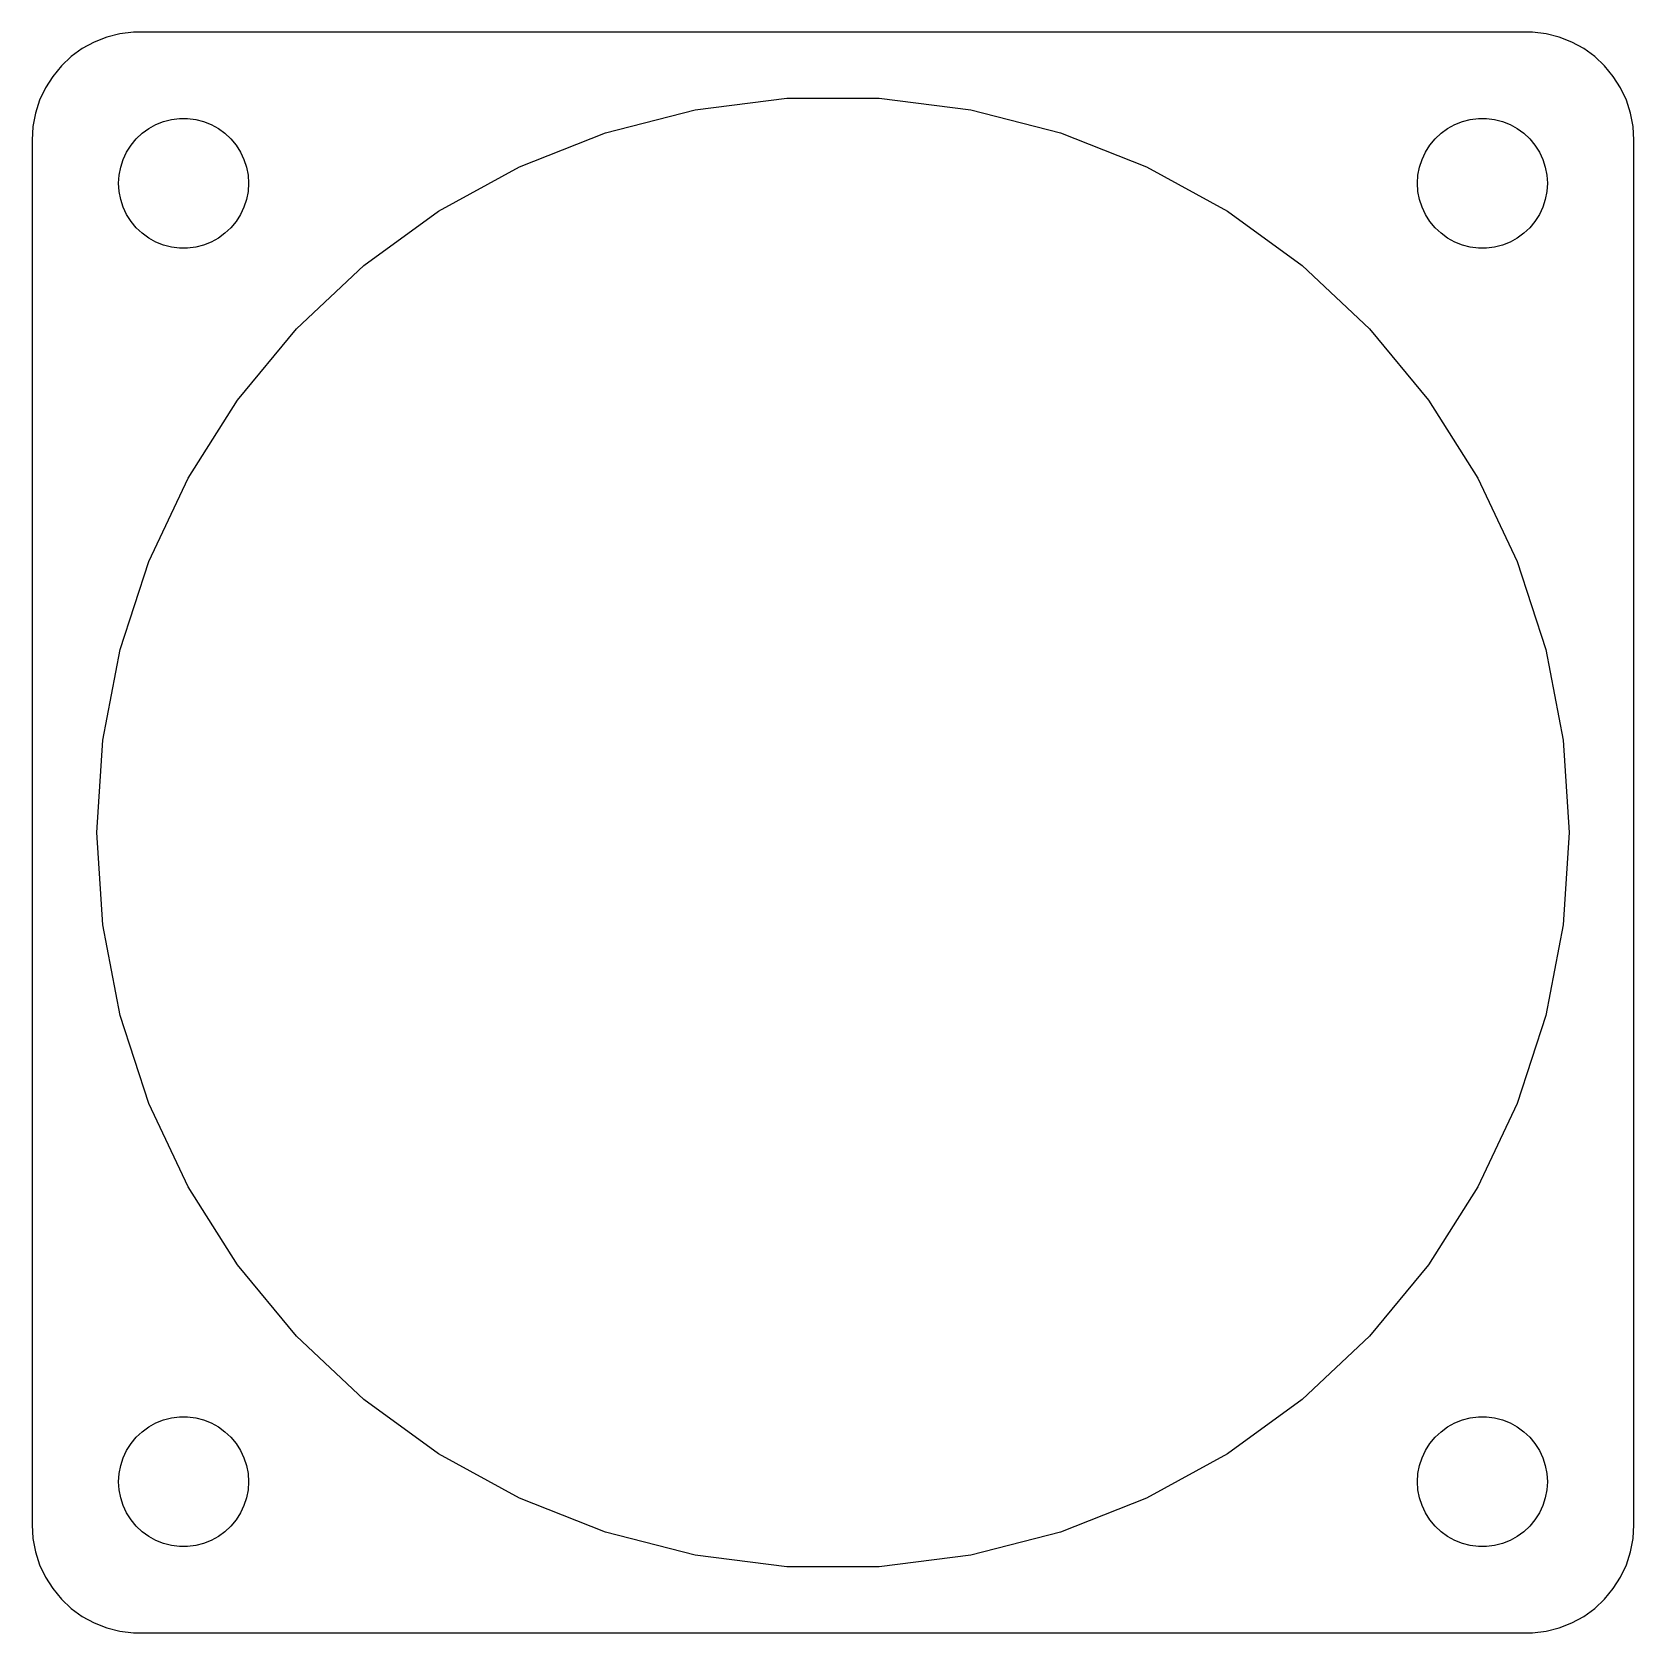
# Model space of a CAD drawing. Header units: metres. Extents: x -37 to 37, y -37 to 37.
import ezdxf

# ---------------------------------------------------------------- set-up
doc = ezdxf.new("R2010")
doc.units = ezdxf.units.M

msp = doc.modelspace()

# ---------------------------------------------------------------- linework, layer by layer
for p, q in [((-34.1289, 36.5241), (-34.6791, 36.2216)), ((-33.5451, 36.7553), (-34.1289, 36.5241)), ((-32.9369, 36.9114), (-33.5451, 36.7553)), ((-32.3139, 36.9901), (-32.9369, 36.9114)), ((32.3139, 36.9901), (-32.3139, 36.9901)), ((32.9369, 36.9114), (32.3139, 36.9901)), ((33.5451, 36.7553), (32.9369, 36.9114)), ((34.1289, 36.5241), (33.5451, 36.7553)), ((34.6791, 36.2216), (34.1289, 36.5241)), ((-35.1871, 35.8526), (-35.6448, 35.4227)), ((-34.6791, 36.2216), (-35.1871, 35.8526)), ((35.1871, 35.8526), (34.6791, 36.2216)), ((35.6448, 35.4227), (35.1871, 35.8526)), ((-36.0451, 34.9389), (-36.3815, 34.4088)), ((-35.6448, 35.4227), (-36.0451, 34.9389)), ((36.0451, 34.9389), (35.6448, 35.4227)), ((36.3815, 34.4088), (36.0451, 34.9389)), ((-36.3815, 34.4088), (-36.6489, 33.8406)), ((36.6489, 33.8406), (36.3815, 34.4088)), ((-36.6489, 33.8406), (-36.8429, 33.2434)), ((-10.5066, 32.3359), (-6.37096, 33.3978)), ((-6.37096, 33.3978), (-2.13487, 33.9329)), ((-2.13487, 33.9329), (2.13487, 33.9329)), ((2.13487, 33.9329), (6.37096, 33.3978)), ((6.37096, 33.3978), (10.5066, 32.3359)), ((36.8429, 33.2434), (36.6489, 33.8406)), ((-36.9606, 32.6267), (-37, 32)), ((-36.8429, 33.2434), (-36.9606, 32.6267)), ((-31.6075, 32.533), (-31.2773, 32.7145)), ((-31.2773, 32.7145), (-30.927, 32.8532)), ((-30.927, 32.8532), (-30.5621, 32.9469)), ((-30.5621, 32.9469), (-30.1884, 32.9941)), ((-30.1884, 32.9941), (-29.8116, 32.9941)), ((-29.8116, 32.9941), (-29.4379, 32.9469)), ((-29.4379, 32.9469), (-29.0729, 32.8532)), ((-29.0729, 32.8532), (-28.7227, 32.7145)), ((-28.7227, 32.7145), (-28.3925, 32.533)), ((28.3925, 32.533), (28.7227, 32.7145)), ((28.7227, 32.7145), (29.0729, 32.8532)), ((29.0729, 32.8532), (29.4379, 32.9469)), ((29.4379, 32.9469), (29.8116, 32.9941)), ((29.8116, 32.9941), (30.1884, 32.9941)), ((30.1884, 32.9941), (30.5621, 32.9469)), ((30.5621, 32.9469), (30.927, 32.8532)), ((30.927, 32.8532), (31.2773, 32.7145)), ((31.2773, 32.7145), (31.6075, 32.533)), ((36.9606, 32.6267), (36.8429, 33.2434)), ((37, 32), (36.9606, 32.6267)), ((-37, 32), (-37, -32)), ((-32.427, 31.7634), (-32.1869, 32.0536)), ((-32.1869, 32.0536), (-31.9123, 32.3115)), ((-31.9123, 32.3115), (-31.6075, 32.533)), ((-28.3925, 32.533), (-28.0877, 32.3115)), ((-28.0877, 32.3115), (-27.8131, 32.0536)), ((-27.8131, 32.0536), (-27.5729, 31.7634)), ((-14.4765, 30.7641), (-10.5066, 32.3359)), ((10.5066, 32.3359), (14.4765, 30.7641)), ((27.5729, 31.7634), (27.8131, 32.0536)), ((27.8131, 32.0536), (28.0877, 32.3115)), ((28.0877, 32.3115), (28.3925, 32.533)), ((31.6075, 32.533), (31.9123, 32.3115)), ((31.9123, 32.3115), (32.1869, 32.0536)), ((32.1869, 32.0536), (32.427, 31.7634)), ((37, -32), (37, 32)), ((-32.9057, 30.7461), (-32.7893, 31.1044)), ((-32.7893, 31.1044), (-32.6289, 31.4453)), ((-32.6289, 31.4453), (-32.427, 31.7634)), ((-27.5729, 31.7634), (-27.3711, 31.4453)), ((-27.3711, 31.4453), (-27.2107, 31.1044)), ((-27.2107, 31.1044), (-27.0942, 30.7461)), ((27.0942, 30.7461), (27.2107, 31.1044)), ((27.2107, 31.1044), (27.3711, 31.4453)), ((27.3711, 31.4453), (27.5729, 31.7634)), ((32.427, 31.7634), (32.6289, 31.4453)), ((32.6289, 31.4453), (32.7893, 31.1044)), ((32.7893, 31.1044), (32.9057, 30.7461)), ((-33, 30), (-32.9763, 30.376)), ((-32.9763, 30.376), (-32.9057, 30.7461)), ((-27.0942, 30.7461), (-27.0237, 30.376)), ((-27.0237, 30.376), (-27, 30)), ((-18.2181, 28.7071), (-14.4765, 30.7641)), ((14.4765, 30.7641), (18.2181, 28.7071)), ((27, 30), (27.0237, 30.376)), ((27.0237, 30.376), (27.0942, 30.7461)), ((32.9057, 30.7461), (32.9763, 30.376)), ((32.9763, 30.376), (33, 30)), ((-32.9763, 29.624), (-33, 30)), ((-32.9057, 29.2539), (-32.9763, 29.624)), ((-27.0237, 29.624), (-27.0942, 29.2539)), ((-27, 30), (-27.0237, 29.624)), ((27.0237, 29.624), (27, 30)), ((27.0942, 29.2539), (27.0237, 29.624)), ((32.9763, 29.624), (32.9057, 29.2539)), ((33, 30), (32.9763, 29.624)), ((-32.7893, 28.8956), (-32.9057, 29.2539)), ((-32.6289, 28.5547), (-32.7893, 28.8956)), ((-27.2107, 28.8956), (-27.3711, 28.5547)), ((-27.0942, 29.2539), (-27.2107, 28.8956)), ((27.2107, 28.8956), (27.0942, 29.2539)), ((27.3711, 28.5547), (27.2107, 28.8956)), ((32.7893, 28.8956), (32.6289, 28.5547)), ((32.9057, 29.2539), (32.7893, 28.8956)), ((-32.427, 28.2366), (-32.6289, 28.5547)), ((-32.1869, 27.9464), (-32.427, 28.2366)), ((-27.5729, 28.2366), (-27.8131, 27.9464)), ((-27.3711, 28.5547), (-27.5729, 28.2366)), ((-21.6724, 26.1974), (-18.2181, 28.7071)), ((18.2181, 28.7071), (21.6724, 26.1974)), ((27.5729, 28.2366), (27.3711, 28.5547)), ((27.8131, 27.9464), (27.5729, 28.2366)), ((32.427, 28.2366), (32.1869, 27.9464)), ((32.6289, 28.5547), (32.427, 28.2366)), ((-31.9123, 27.6884), (-32.1869, 27.9464)), ((-31.6075, 27.467), (-31.9123, 27.6884)), ((-31.2773, 27.2855), (-31.6075, 27.467)), ((-28.3925, 27.467), (-28.7227, 27.2855)), ((-28.0877, 27.6884), (-28.3925, 27.467)), ((-27.8131, 27.9464), (-28.0877, 27.6884)), ((28.0877, 27.6884), (27.8131, 27.9464)), ((28.3925, 27.467), (28.0877, 27.6884)), ((28.7227, 27.2855), (28.3925, 27.467)), ((31.6075, 27.467), (31.2773, 27.2855)), ((31.9123, 27.6884), (31.6075, 27.467)), ((32.1869, 27.9464), (31.9123, 27.6884)), ((-30.927, 27.1468), (-31.2773, 27.2855)), ((-30.5621, 27.0531), (-30.927, 27.1468)), ((-30.1884, 27.0059), (-30.5621, 27.0531)), ((-29.8116, 27.0059), (-30.1884, 27.0059)), ((-29.4379, 27.0531), (-29.8116, 27.0059)), ((-29.0729, 27.1468), (-29.4379, 27.0531)), ((-28.7227, 27.2855), (-29.0729, 27.1468)), ((29.0729, 27.1468), (28.7227, 27.2855)), ((29.4379, 27.0531), (29.0729, 27.1468)), ((29.8116, 27.0059), (29.4379, 27.0531)), ((30.1884, 27.0059), (29.8116, 27.0059)), ((30.5621, 27.0531), (30.1884, 27.0059)), ((30.927, 27.1468), (30.5621, 27.0531)), ((31.2773, 27.2855), (30.927, 27.1468)), ((-24.7849, 23.2746), (-21.6724, 26.1974)), ((21.6724, 26.1974), (24.7849, 23.2746)), ((-27.5066, 19.9847), (-24.7849, 23.2746)), ((24.7849, 23.2746), (27.5066, 19.9847)), ((-29.7944, 16.3796), (-27.5066, 19.9847)), ((27.5066, 19.9847), (29.7944, 16.3796)), ((-31.6124, 12.5162), (-29.7944, 16.3796)), ((29.7944, 16.3796), (31.6124, 12.5162)), ((-32.9318, 8.45544), (-31.6124, 12.5162)), ((31.6124, 12.5162), (32.9318, 8.45544)), ((-33.7319, 4.26132), (-32.9318, 8.45544)), ((32.9318, 8.45544), (33.7319, 4.26132)), ((-34, 0), (-33.7319, 4.26132)), ((33.7319, 4.26132), (34, 0)), ((-33.7319, -4.26132), (-34, 0)), ((34, 0), (33.7319, -4.26132)), ((-32.9318, -8.45544), (-33.7319, -4.26132)), ((33.7319, -4.26132), (32.9318, -8.45544)), ((-31.6124, -12.5162), (-32.9318, -8.45544)), ((32.9318, -8.45544), (31.6124, -12.5162)), ((-29.7944, -16.3796), (-31.6124, -12.5162)), ((31.6124, -12.5162), (29.7944, -16.3796)), ((-27.5066, -19.9847), (-29.7944, -16.3796)), ((29.7944, -16.3796), (27.5066, -19.9847)), ((-24.7849, -23.2746), (-27.5066, -19.9847)), ((27.5066, -19.9847), (24.7849, -23.2746)), ((-21.6724, -26.1974), (-24.7849, -23.2746)), ((24.7849, -23.2746), (21.6724, -26.1974)), ((-18.2181, -28.7071), (-21.6724, -26.1974)), ((21.6724, -26.1974), (18.2181, -28.7071)), ((-31.6075, -27.467), (-31.2773, -27.2855)), ((-31.2773, -27.2855), (-30.927, -27.1468)), ((-30.927, -27.1468), (-30.5621, -27.0531)), ((-30.5621, -27.0531), (-30.1884, -27.0059)), ((-30.1884, -27.0059), (-29.8116, -27.0059)), ((-29.8116, -27.0059), (-29.4379, -27.0531)), ((-29.4379, -27.0531), (-29.0729, -27.1468)), ((-29.0729, -27.1468), (-28.7227, -27.2855)), ((-28.7227, -27.2855), (-28.3925, -27.467)), ((28.3925, -27.467), (28.7227, -27.2855)), ((28.7227, -27.2855), (29.0729, -27.1468)), ((29.0729, -27.1468), (29.4379, -27.0531)), ((29.4379, -27.0531), (29.8116, -27.0059)), ((29.8116, -27.0059), (30.1884, -27.0059)), ((30.1884, -27.0059), (30.5621, -27.0531)), ((30.5621, -27.0531), (30.927, -27.1468)), ((30.927, -27.1468), (31.2773, -27.2855)), ((31.2773, -27.2855), (31.6075, -27.467)), ((-32.427, -28.2366), (-32.1869, -27.9464)), ((-32.1869, -27.9464), (-31.9123, -27.6884)), ((-31.9123, -27.6884), (-31.6075, -27.467)), ((-28.3925, -27.467), (-28.0877, -27.6884)), ((-28.0877, -27.6884), (-27.8131, -27.9464)), ((-27.8131, -27.9464), (-27.5729, -28.2366)), ((27.5729, -28.2366), (27.8131, -27.9464)), ((27.8131, -27.9464), (28.0877, -27.6884)), ((28.0877, -27.6884), (28.3925, -27.467)), ((31.6075, -27.467), (31.9123, -27.6884)), ((31.9123, -27.6884), (32.1869, -27.9464)), ((32.1869, -27.9464), (32.427, -28.2366)), ((-32.7893, -28.8956), (-32.6289, -28.5547)), ((-32.6289, -28.5547), (-32.427, -28.2366)), ((-27.5729, -28.2366), (-27.3711, -28.5547)), ((-27.3711, -28.5547), (-27.2107, -28.8956)), ((-14.4765, -30.7641), (-18.2181, -28.7071)), ((18.2181, -28.7071), (14.4765, -30.7641)), ((27.2107, -28.8956), (27.3711, -28.5547)), ((27.3711, -28.5547), (27.5729, -28.2366)), ((32.427, -28.2366), (32.6289, -28.5547)), ((32.6289, -28.5547), (32.7893, -28.8956)), ((-32.9763, -29.624), (-32.9057, -29.2539)), ((-32.9057, -29.2539), (-32.7893, -28.8956)), ((-27.2107, -28.8956), (-27.0942, -29.2539)), ((-27.0942, -29.2539), (-27.0237, -29.624)), ((27.0237, -29.624), (27.0942, -29.2539)), ((27.0942, -29.2539), (27.2107, -28.8956)), ((32.7893, -28.8956), (32.9057, -29.2539)), ((32.9057, -29.2539), (32.9763, -29.624)), ((-33, -30), (-32.9763, -29.624)), ((-32.9763, -30.376), (-33, -30)), ((-27.0237, -29.624), (-27, -30)), ((-27, -30), (-27.0237, -30.376)), ((27, -30), (27.0237, -29.624)), ((27.0237, -30.376), (27, -30)), ((32.9763, -29.624), (33, -30)), ((33, -30), (32.9763, -30.376)), ((-32.9057, -30.7461), (-32.9763, -30.376)), ((-32.7893, -31.1044), (-32.9057, -30.7461)), ((-27.0942, -30.7461), (-27.2107, -31.1044)), ((-27.0237, -30.376), (-27.0942, -30.7461)), ((-10.5066, -32.3359), (-14.4765, -30.7641)), ((14.4765, -30.7641), (10.5066, -32.3359)), ((27.0942, -30.7461), (27.0237, -30.376)), ((27.2107, -31.1044), (27.0942, -30.7461)), ((32.9057, -30.7461), (32.7893, -31.1044)), ((32.9763, -30.376), (32.9057, -30.7461)), ((-32.6289, -31.4453), (-32.7893, -31.1044)), ((-32.427, -31.7634), (-32.6289, -31.4453)), ((-32.1869, -32.0536), (-32.427, -31.7634)), ((-27.5729, -31.7634), (-27.8131, -32.0536)), ((-27.3711, -31.4453), (-27.5729, -31.7634)), ((-27.2107, -31.1044), (-27.3711, -31.4453)), ((27.3711, -31.4453), (27.2107, -31.1044)), ((27.5729, -31.7634), (27.3711, -31.4453)), ((27.8131, -32.0536), (27.5729, -31.7634)), ((32.427, -31.7634), (32.1869, -32.0536)), ((32.6289, -31.4453), (32.427, -31.7634)), ((32.7893, -31.1044), (32.6289, -31.4453)), ((-37, -32), (-36.9606, -32.6267)), ((-31.9123, -32.3115), (-32.1869, -32.0536)), ((-31.6075, -32.533), (-31.9123, -32.3115)), ((-31.2773, -32.7145), (-31.6075, -32.533)), ((-28.3925, -32.533), (-28.7227, -32.7145)), ((-28.0877, -32.3115), (-28.3925, -32.533)), ((-27.8131, -32.0536), (-28.0877, -32.3115)), ((-6.37096, -33.3978), (-10.5066, -32.3359)), ((10.5066, -32.3359), (6.37096, -33.3978)), ((28.0877, -32.3115), (27.8131, -32.0536)), ((28.3925, -32.533), (28.0877, -32.3115)), ((28.7227, -32.7145), (28.3925, -32.533)), ((31.6075, -32.533), (31.2773, -32.7145)), ((31.9123, -32.3115), (31.6075, -32.533)), ((32.1869, -32.0536), (31.9123, -32.3115)), ((36.9606, -32.6267), (37, -32)), ((-36.9606, -32.6267), (-36.8429, -33.2434)), ((-36.8429, -33.2434), (-36.6489, -33.8406)), ((-30.927, -32.8532), (-31.2773, -32.7145)), ((-30.5621, -32.9469), (-30.927, -32.8532)), ((-30.1884, -32.9941), (-30.5621, -32.9469)), ((-29.8116, -32.9941), (-30.1884, -32.9941)), ((-29.4379, -32.9469), (-29.8116, -32.9941)), ((-29.0729, -32.8532), (-29.4379, -32.9469)), ((-28.7227, -32.7145), (-29.0729, -32.8532)), ((29.0729, -32.8532), (28.7227, -32.7145)), ((29.4379, -32.9469), (29.0729, -32.8532)), ((29.8116, -32.9941), (29.4379, -32.9469)), ((30.1884, -32.9941), (29.8116, -32.9941)), ((30.5621, -32.9469), (30.1884, -32.9941)), ((30.927, -32.8532), (30.5621, -32.9469)), ((31.2773, -32.7145), (30.927, -32.8532)), ((36.6489, -33.8406), (36.8429, -33.2434)), ((36.8429, -33.2434), (36.9606, -32.6267)), ((-36.6489, -33.8406), (-36.3815, -34.4088)), ((-2.13487, -33.9329), (-6.37096, -33.3978)), ((2.13487, -33.9329), (-2.13487, -33.9329)), ((6.37096, -33.3978), (2.13487, -33.9329)), ((36.3815, -34.4088), (36.6489, -33.8406)), ((-36.3815, -34.4088), (-36.0451, -34.9389)), ((36.0451, -34.9389), (36.3815, -34.4088)), ((-36.0451, -34.9389), (-35.6448, -35.4227)), ((-35.6448, -35.4227), (-35.1871, -35.8526)), ((35.1871, -35.8526), (35.6448, -35.4227)), ((35.6448, -35.4227), (36.0451, -34.9389)), ((-35.1871, -35.8526), (-34.6791, -36.2216)), ((-34.6791, -36.2216), (-34.1289, -36.5241)), ((34.1289, -36.5241), (34.6791, -36.2216)), ((34.6791, -36.2216), (35.1871, -35.8526)), ((-34.1289, -36.5241), (-33.5451, -36.7553)), ((-33.5451, -36.7553), (-32.9369, -36.9114)), ((-32.9369, -36.9114), (-32.3139, -36.9901)), ((-32.3139, -36.9901), (32.3139, -36.9901)), ((32.3139, -36.9901), (32.9369, -36.9114)), ((32.9369, -36.9114), (33.5451, -36.7553)), ((33.5451, -36.7553), (34.1289, -36.5241))]:
    msp.add_line(p, q)

doc.saveas('drawing.dxf')
